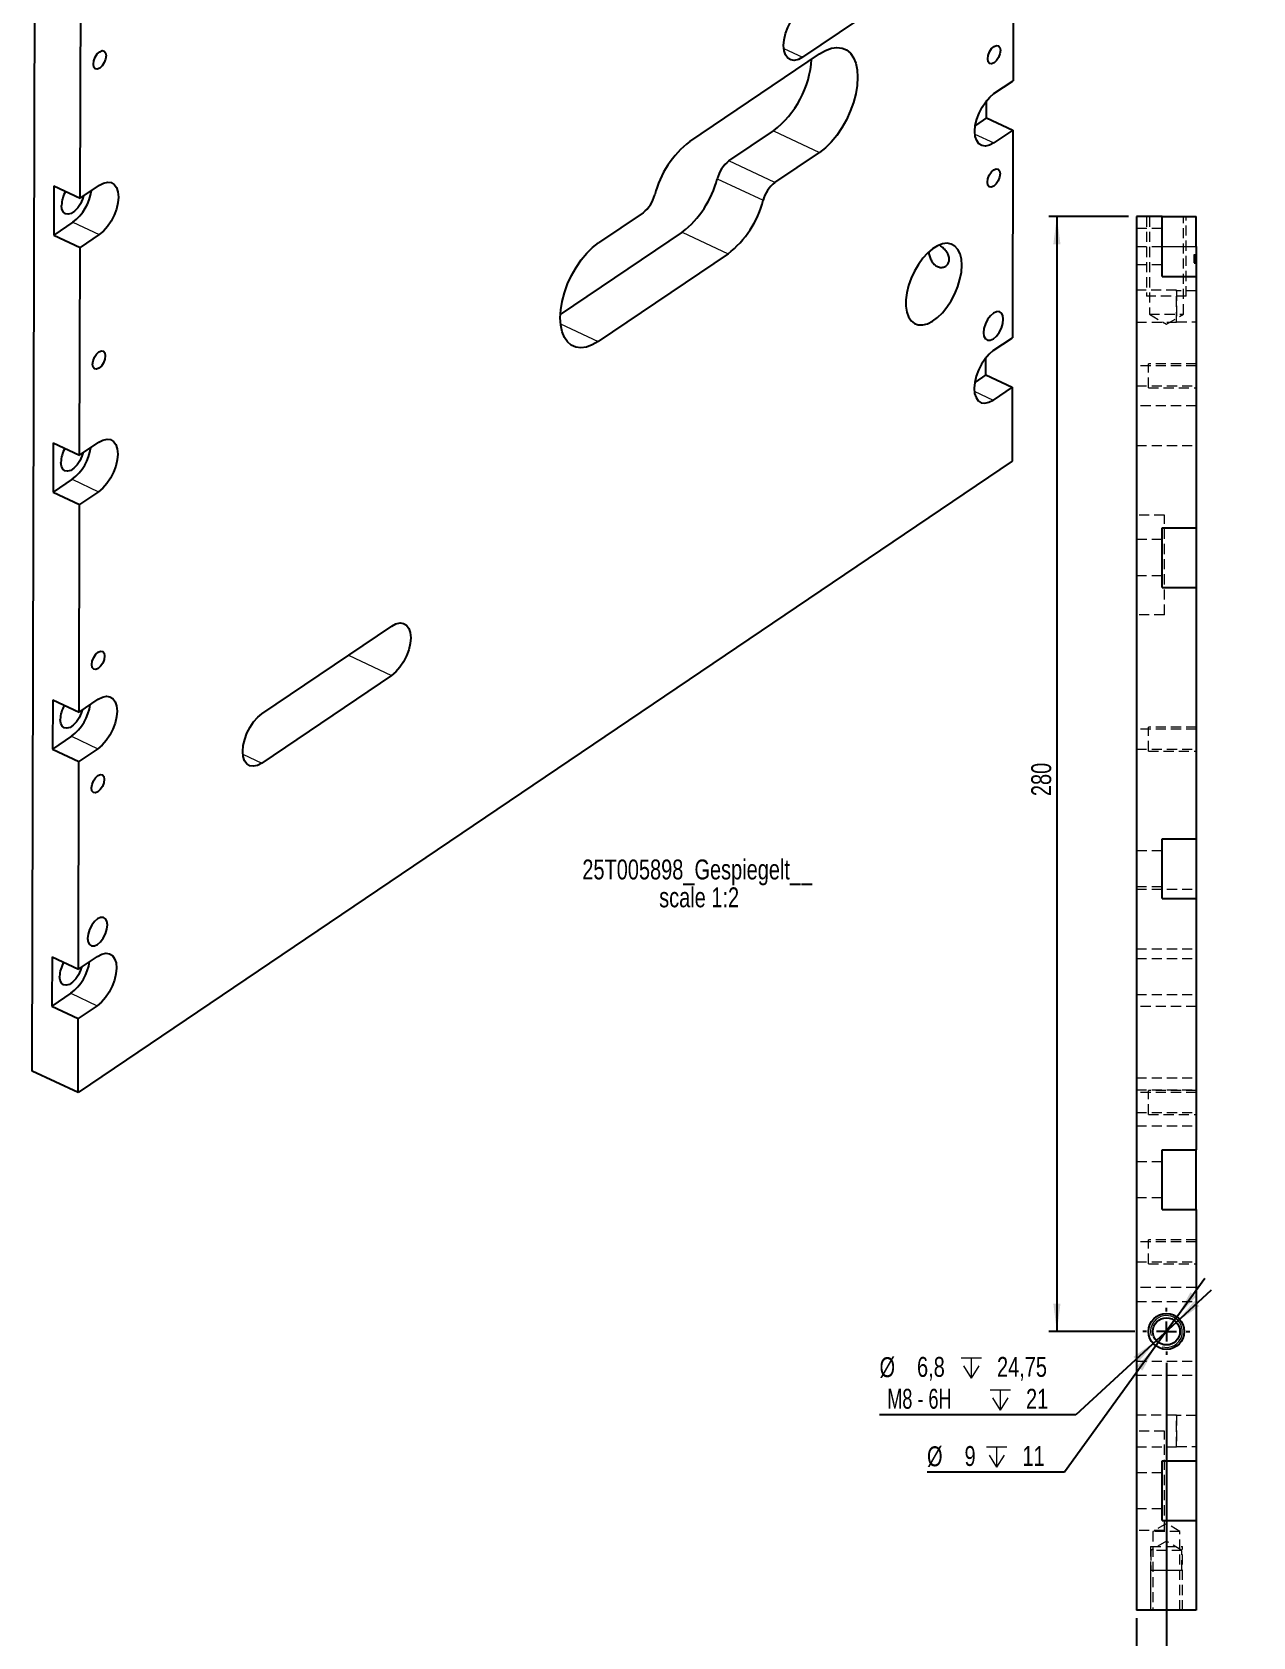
# Model space of a CAD drawing. Header units: millimetres. Extents: x -5 to 1672, y 0 to 1180.
# Drawn here: x 334.3 to 640.8, y 551.6 to 954.7 of the extents above; entities that cross this region are included whole.
import ezdxf

# ---------------------------------------------------------------- set-up
doc = ezdxf.new("R2010")
doc.units = ezdxf.units.MM
doc.header["$LTSCALE"] = 2
doc.linetypes.add('HIDDEN', pattern=[1.905, 1.27, -0.635])
doc.layers.add('SLD-0', color=7, linetype='Continuous')
doc.styles.add('SLDTEXTSTYLE0', font='TXT', dxfattribs={"width": 0.75})
doc.styles.add('SLDTEXTSTYLE3', font='TXT', dxfattribs={"width": 0.678571})
doc.dimstyles.new('SLDDIMSTYLE1', dxfattribs={"dimtxt": 5, "dimasz": 7, "dimexe": 0, "dimexo": 0.0625, "dimgap": 1.25, "dimtad": 1, "dimdec": 3, "dimrnd": 1e-09, "dimzin": 12, "dimdsep": 46, "dimtxsty": 'SLDTEXTSTYLE0', "dimsah": 1, "dimcen": 0.09, "dimadec": 0, "dimazin": 3, "dimtfac": 1, "dimtdec": 3, "dimtmove": 0, "dimatfit": 0, "dimfxl": 1, "dimfrac": 2, "dimtolj": 1, "dimtzin": 12, "dimarcsym": 0})
doc.dimstyles.new('SLDDIMSTYLE13', dxfattribs={"dimtxt": 5, "dimasz": 7, "dimexe": 0, "dimexo": 0.0625, "dimgap": 1.25, "dimtad": 0, "dimtih": 1, "dimtoh": 1, "dimdec": 1, "dimrnd": 1e-09, "dimzin": 12, "dimdsep": 46, "dimtxsty": 'SLDTEXTSTYLE0', "dimsah": 1, "dimcen": 0, "dimadec": 0, "dimazin": 3, "dimtfac": 1, "dimtdec": 3, "dimtmove": 0, "dimatfit": 3, "dimfxl": 1, "dimfrac": 2, "dimtolj": 1, "dimtzin": 12, "dimarcsym": 0})
doc.dimstyles.new('SLDDIMSTYLE15', dxfattribs={"dimtxt": 5, "dimasz": 7, "dimexe": 0, "dimexo": 0.0625, "dimgap": 1.25, "dimtad": 0, "dimtih": 1, "dimtoh": 1, "dimdec": 6, "dimrnd": 1e-09, "dimzin": 12, "dimdsep": 46, "dimtxsty": 'SLDTEXTSTYLE0', "dimsah": 1, "dimcen": 0, "dimadec": 0, "dimazin": 3, "dimtfac": 1, "dimtdec": 3, "dimtmove": 0, "dimatfit": 3, "dimfxl": 1, "dimfrac": 2, "dimtolj": 1, "dimtzin": 12, "dimarcsym": 0})
doc.dimstyles.new('SLDDIMSTYLE8', dxfattribs={"dimtxt": 5, "dimasz": 7, "dimexe": 0, "dimexo": 0.0625, "dimgap": 1.25, "dimtad": 1, "dimdec": 3, "dimrnd": 1e-09, "dimzin": 12, "dimdsep": 46, "dimtxsty": 'SLDTEXTSTYLE0', "dimsah": 1, "dimcen": 0.09, "dimadec": 0, "dimazin": 3, "dimtfac": 1, "dimtdec": 3, "dimtofl": 0, "dimtmove": 0, "dimatfit": 3, "dimfxl": 1, "dimfrac": 2, "dimtolj": 1, "dimtzin": 12, "dimarcsym": 0})

# ---------------------------------------------------------------- blocks, each defined once
blk = doc.blocks.new('SW_NOTE_0_14')
at = {"color": 0, "linetype": 'Continuous', "lineweight": 0, "char_height": 5, "attachment_point": 2, "style": 'SLDTEXTSTYLE0'}
for s, insert in [('25T005898_Gespiegelt__', (38.12, 6.45)), ('scale 1:2', (38.6, -0.55))]:
    blk.add_mtext(s, dxfattribs=dict(at, insert=insert))
blk = doc.blocks.new('_D_51')
at = {"layer": 'SLD-0'}
for p, q in [((609.6, 908.31), (589.6, 908.31)), ((591.6, 908.31), (591.6, 628.31)), ((611.2, 628.31), (589.6, 628.31))]:
    blk.add_line(p, q, dxfattribs=at)
for points in [[(591.6, 908.31), (590.7, 901.31), (592.5, 901.31)], [(591.6, 628.31), (592.5, 635.31), (590.7, 635.31)]]:
    blk.add_solid(points, dxfattribs=at)
at = {"layer": 'SLD-0', "insert": (585.16, 762.77), "char_height": 5, "attachment_point": 1, "rotation": 90, "style": 'SLDTEXTSTYLE0'}
blk.add_mtext('280', dxfattribs=at)
blk = doc.blocks.new('_D_52')
at = {"layer": 'SLD-0'}
for p, q in [((619.1, 620.41), (619.1, 536.31)), ((611.6, 556.31), (611.6, 536.31)), ((611.6, 538.31), (599.6, 538.31)), ((611.6, 538.31), (619.1, 538.31)), ((619.1, 538.31), (640.59, 538.31))]:
    blk.add_line(p, q, dxfattribs=at)
for points in [[(611.6, 538.31), (604.6, 539.21), (604.6, 537.41)], [(619.1, 538.31), (626.1, 537.41), (626.1, 539.21)]]:
    blk.add_solid(points, dxfattribs=at)
at = {"layer": 'SLD-0', "insert": (631.35, 544.76), "char_height": 5, "attachment_point": 1, "style": 'SLDTEXTSTYLE0'}
blk.add_mtext('7,5', dxfattribs=at)
blk = doc.blocks.new('SW_SYMBOL_HOLE_DEPTH')
at = {"color": 0, "linetype": 'Continuous', "lineweight": 18}
for p, q in [((0, 1750), (1600, 1750)), ((800, 1750), (800, 150)), ((200, 1110), (800, 150)), ((1400, 1110), (800, 150))]:
    blk.add_line(p, q, dxfattribs=at)
blk = doc.blocks.new('_D_53')
at = {"layer": 'SLD-0'}
for p, q in [((621.75, 631.95), (628.79, 641.67)), ((621.75, 631.95), (616.46, 624.67)), ((616.46, 624.67), (593.48, 593.01)), ((593.48, 593.01), (558.99, 593.01))]:
    blk.add_line(p, q, dxfattribs=at)
for points in [[(621.75, 631.95), (626.59, 637.09), (625.13, 638.15)], [(616.46, 624.67), (611.62, 619.54), (613.07, 618.48)]]:
    blk.add_solid(points, dxfattribs=at)
at = {"layer": 'SLD-0', "xscale": 0.0031933594, "yscale": 0.0031933594, "zscale": 0.0031933594}
blk.add_blockref('SW_SYMBOL_HOLE_DEPTH', (573.92, 593.71), dxfattribs=at)
at = {"layer": 'SLD-0', "char_height": 5, "attachment_point": 1, "style": 'SLDTEXTSTYLE0'}
for s, insert in [('%%c', (558.99, 599.46)), ('9', (568.41, 599.53)), ('11', (582.94, 599.53))]:
    blk.add_mtext(s, dxfattribs=dict(at, insert=insert))
blk = doc.blocks.new('_D_54')
at = {"layer": 'SLD-0'}
for p, q in [((621.61, 630.61), (630.44, 638.73)), ((621.61, 630.61), (616.6, 626.01)), ((616.6, 626.01), (596.33, 607.39)), ((596.33, 607.39), (547.07, 607.39))]:
    blk.add_line(p, q, dxfattribs=at)
for points in [[(621.61, 630.61), (627.37, 634.69), (626.15, 636.01)], [(616.6, 626.01), (610.83, 621.94), (612.05, 620.61)]]:
    blk.add_solid(points, dxfattribs=at)
at = {"layer": 'SLD-0', "xscale": 0.0031933594, "yscale": 0.0031933594, "zscale": 0.0031933594}
for p in [(567.54, 616.1), (574.83, 608.08)]:
    blk.add_blockref('SW_SYMBOL_HOLE_DEPTH', p, dxfattribs=at)
at = {"layer": 'SLD-0', "char_height": 5, "attachment_point": 1}
for s, insert, style in [('%%c', (547.07, 621.85), 'SLDTEXTSTYLE0'), ('6,8', (556.48, 621.92), 'SLDTEXTSTYLE0'), ('24,75', (576.56, 621.92), 'SLDTEXTSTYLE0'), ('M8 - 6H', (549.01, 613.91), 'SLDTEXTSTYLE3'), ('21', (583.85, 613.91), 'SLDTEXTSTYLE0')]:
    blk.add_mtext(s, dxfattribs=dict(at, insert=insert, style=style))
blk = doc.blocks.new('SW_CENTERMARKSYMBOL_75')
at = {"layer": 'SLD-0', "color": 0}
for p, q in [((0, 5), (0, 5.9)), ((-5, 0), (-5.9, 0)), ((0, 0), (-2.5, 0)), ((0, 0), (0, 2.5)), ((0, 0), (0, -2.5)), ((0, 0), (2.5, 0)), ((5, 0), (5.9, 0)), ((0, -5), (0, -5.9))]:
    blk.add_line(p, q, dxfattribs=at)

msp = doc.modelspace()

# ---------------------------------------------------------------- linework, layer by layer
at = {"color": 7, "linetype": 'Continuous', "lineweight": 25}
for p, q in [((580.7286381, 994.5933371), (580.59643, 942.4374642)), ((334.2680352, 693.7214161), (335.0010716, 982.9029517)), ((560.3393318, 970.3590012), (527.7452722, 948.3187865)), ((346.3742694, 912.9332499), (346.5064775, 965.0891228)), ((499.4246055, 927.1730552), (532.0186651, 949.21327)), ((575.8031859, 939.1962562), (580.59643, 942.4374642)), ((573.9505694, 933.151522), (573.9615333, 937.4767409)), ((573.9505694, 933.151522), (571.1210578, 931.2381965)), ((573.9505694, 933.151522), (580.5650139, 930.0438872)), ((509.2472065, 922.2921616), (520.4190115, 929.8465744)), ((580.5650139, 930.0438872), (575.7717699, 926.8026792)), ((580.5650139, 930.0438872), (580.4328058, 877.8880143)), ((520.7840283, 916.8718684), (531.9558334, 924.4262813)), ((339.7598248, 916.0408847), (339.7284088, 903.6473077)), ((339.7598248, 916.0408847), (346.3742694, 912.9332499)), ((346.3742694, 912.9332499), (351.1675134, 916.174458)), ((344.5216528, 906.8885157), (339.7284088, 903.6473077)), ((487.6752786, 909.3029201), (476.5034736, 901.7485072)), ((611.6016451, 908.3130997), (611.6016451, 558.3130997)), ((618.0016451, 908.3130997), (611.6016451, 908.3130997)), ((618.0016451, 893.3130497), (618.0016451, 908.3130997)), ((618.0016451, 908.3130997), (626.6016451, 908.3130997)), ((626.6016451, 900.8130997), (626.6016451, 908.3130997)), ((339.7284088, 903.6473077), (346.3428533, 900.5396729)), ((351.1360974, 903.780881), (346.3428533, 900.5396729)), ((497.4978796, 904.4220264), (466.9103386, 883.7386263)), ((346.2106452, 848.3838), (346.3428533, 900.5396729)), ((509.0347014, 899.0017332), (476.4406419, 876.9615184)), ((626.6016451, 900.8130997), (626.6016451, 893.3130497)), ((618.0016451, 893.3130497), (626.6016451, 893.3130497)), ((626.6016451, 893.3130497), (626.6016451, 830.1881497)), ((575.6395618, 874.6468063), (580.4328058, 877.8880143)), ((573.7869452, 868.6020721), (573.7979091, 872.927291)), ((573.7869452, 868.6020721), (570.9574336, 866.6887466)), ((573.7869452, 868.6020721), (580.4013898, 865.4944373)), ((580.4013898, 865.4944373), (575.6081457, 862.2532292)), ((580.4013898, 865.4944373), (580.3542661, 846.904237)), ((339.5962006, 851.4914348), (339.5647846, 839.0978578)), ((339.5962006, 851.4914348), (346.2106452, 848.3838)), ((346.2106452, 848.3838), (351.0038892, 851.6250081)), ((580.3542661, 846.904237), (345.8048571, 688.3011229)), ((344.3580286, 842.3390658), (339.5647846, 839.0978578)), ((339.5647846, 839.0978578), (346.1792291, 835.990223)), ((350.9724732, 839.2314311), (346.1792291, 835.990223)), ((346.047021, 783.8343501), (346.1792291, 835.990223)), ((618.0016451, 830.1881497), (626.6016451, 830.1881497)), ((618.0016451, 815.1880497), (618.0016451, 830.1881497)), ((626.6016451, 830.1881497), (626.6016451, 815.1880497)), ((618.0016451, 815.1880497), (626.6016451, 815.1880497)), ((626.6016451, 815.1880497), (626.6016451, 752.0631497)), ((391.9823152, 783.4497745), (424.5763747, 805.4899893)), ((424.5449589, 793.0964949), (391.9508993, 771.0562801)), ((339.4325764, 786.9419848), (339.4011604, 774.5484078)), ((339.4325764, 786.9419848), (346.047021, 783.8343501)), ((346.047021, 783.8343501), (350.840265, 787.0755581)), ((344.1944044, 777.7896159), (339.4011604, 774.5484078)), ((339.4011604, 774.5484078), (346.0156049, 771.4407731)), ((350.808849, 774.6819811), (346.0156049, 771.4407731)), ((345.8833968, 719.2849002), (346.0156049, 771.4407731)), ((618.0016451, 752.0631497), (626.6016451, 752.0631497)), ((618.0016451, 737.0630497), (618.0016451, 752.0631497)), ((626.6016451, 752.0631497), (626.6016451, 737.0630497)), ((618.0016451, 737.0630497), (626.6016451, 737.0630497)), ((626.6016451, 737.0630497), (626.6016451, 673.9381497)), ((339.2689522, 722.3925349), (339.2375362, 709.9989579)), ((339.2689522, 722.3925349), (345.8833968, 719.2849002)), ((345.8833968, 719.2849002), (350.6766408, 722.5261082)), ((344.0307802, 713.240166), (339.2375362, 709.9989579)), ((339.2375362, 709.9989579), (345.8519807, 706.8913232)), ((350.6452248, 710.1325312), (345.8519807, 706.8913232)), ((345.8048571, 688.3011229), (345.8519807, 706.8913232)), ((345.8048571, 688.3011229), (334.2680352, 693.7214161)), ((618.0016451, 658.9380497), (618.0016451, 673.9381497)), ((618.0016451, 673.9381497), (626.6016451, 673.9381497)), ((626.6016451, 658.9380497), (626.6016451, 673.9381497)), ((618.0016451, 658.9380497), (626.6016451, 658.9380497)), ((626.6016451, 658.9380497), (626.6016451, 595.8131497)), ((618.0016451, 595.8131497), (626.6016451, 595.8131497)), ((618.0016451, 580.8130497), (618.0016451, 595.8131497)), ((626.6016451, 595.8131497), (626.6016451, 580.8130497)), ((618.0016451, 580.8130497), (626.6016451, 580.8130497)), ((626.6016451, 580.8130497), (626.6016451, 558.3130997)), ((626.6016451, 558.3130997), (611.6016451, 558.3130997))]:
    msp.add_line(p, q, dxfattribs=at)
at = {"color": 8, "linetype": 'Continuous', "lineweight": 18}
for p, q in [((523.0011147, 950.5477127), (527.7452722, 948.3187865)), ((520.4190115, 929.8465744), (531.9558334, 924.4262813)), ((571.0275807, 929.0316203), (575.7717699, 926.8026792)), ((520.7840283, 916.8718684), (509.2472065, 922.2921616)), ((506.3098748, 917.8246278), (517.8466966, 912.4043346)), ((344.5216528, 906.8885157), (351.1360974, 903.780881)), ((497.4978796, 904.4220264), (509.0347014, 899.0017332)), ((618.0016451, 900.8130997), (626.6016451, 900.8130997)), ((466.9523268, 881.4193709), (476.4406419, 876.9615184)), ((570.8639565, 864.4821703), (575.6081457, 862.2532292)), ((344.3580286, 842.3390658), (350.9724732, 839.2314311)), ((413.749201, 798.1686173), (424.5449589, 793.0964949)), ((344.1944044, 777.7896159), (350.808849, 774.6819811)), ((387.2067418, 773.2852064), (391.9508993, 771.0562801)), ((344.0307802, 713.240166), (350.6452248, 710.1325312))]:
    msp.add_line(p, q, dxfattribs=at)
at = {"color": 7, "linetype": 'HIDDEN', "lineweight": 18}
for p, q in [((614.1016451, 908.3130997), (614.1016451, 888.3130997)), ((624.1016451, 888.3130997), (624.1016451, 908.3130997)), ((624.1016451, 888.3130997), (624.089989, 888.3130997)), ((626.6016451, 871.3130997), (614.6016451, 871.3130997)), ((614.6016451, 865.3130997), (614.6016451, 865.3586764)), ((614.6016451, 865.3130997), (626.6016451, 865.3130997)), ((626.6016451, 780.0630997), (614.6016451, 780.0630997)), ((614.6016451, 774.0630997), (614.6016451, 774.1086764)), ((614.6016451, 774.0630997), (626.6016451, 774.0630997)), ((626.6016451, 688.8130997), (614.6016451, 688.8130997)), ((614.6016451, 682.8130997), (614.6016451, 682.8586764)), ((614.6016451, 682.8130997), (626.6016451, 682.8130997)), ((626.6016451, 651.3130997), (614.6016451, 651.3130997)), ((614.6016451, 645.3130997), (614.6016451, 645.3586764)), ((614.6016451, 645.3130997), (626.6016451, 645.3130997)), ((615.1016451, 574.3130997), (615.1016451, 558.3130997)), ((615.1016451, 574.3130997), (615.2019335, 574.3130997)), ((623.1016451, 558.3130997), (623.1016451, 574.3130997))]:
    msp.add_line(p, q, dxfattribs=at)
at = {"color": 190, "linetype": 'HIDDEN', "lineweight": 18}
for p, q in [((614.8516451, 908.3130997), (614.8516451, 883.8130997)), ((623.3516451, 883.8130997), (623.3516451, 908.3130997)), ((618.0016451, 905.3130997), (611.6016451, 905.3130997)), ((611.6016451, 900.8130997), (626.6016451, 900.8130997)), ((618.0016451, 900.8130997), (626.6016451, 900.8130997)), ((611.6016451, 896.3130997), (618.0016451, 896.3130997)), ((626.1016451, 898.7643822), (626.6016451, 898.7643822)), ((626.1016451, 898.7131002), (626.6016451, 898.7131002)), ((626.1016451, 898.559254), (626.6016451, 898.559254)), ((626.1016451, 898.507972), (626.6016451, 898.507972)), ((626.1016451, 898.2511611), (626.6016451, 898.252363)), ((626.1016451, 898.2511611), (626.6016451, 898.2511611)), ((626.1016451, 898.2483566), (626.6016451, 898.2483566)), ((626.1016451, 898.2483566), (626.6016451, 898.2455521)), ((626.1016451, 898.1538053), (626.6016451, 898.169831)), ((626.1016451, 898.1538053), (626.6016451, 898.1618181)), ((626.1016451, 898.1538053), (626.6016451, 898.1518021)), ((626.1016451, 898.1518021), (626.6016451, 898.1518021)), ((626.1016451, 898.1518021), (626.6016451, 898.1497989)), ((626.1016451, 898.0977156), (626.6016451, 898.0977156)), ((626.1016451, 898.0207925), (626.6016451, 898.0207925)), ((626.1016451, 897.9819303), (626.6016451, 897.9819303)), ((626.1016451, 897.9182284), (626.6016451, 897.9182284)), ((626.1016451, 897.8156643), (626.6016451, 897.8272829)), ((626.1016451, 897.8156643), (626.6016451, 897.8156643)), ((626.1016451, 897.7643822), (626.6016451, 897.7643822)), ((626.1016451, 897.7122989), (626.6016451, 897.7131002)), ((626.1016451, 897.7122989), (626.6016451, 897.7122989)), ((626.1016451, 897.7122989), (626.6016451, 897.7122989)), ((626.1016451, 897.559254), (626.6016451, 897.5744784)), ((626.1016451, 897.559254), (626.6016451, 897.5624592)), ((626.1016451, 897.559254), (626.6016451, 897.559254)), ((626.1016451, 897.5408246), (626.6016451, 897.559254)), ((626.1016451, 896.7131002), (626.1016451, 897.5408246)), ((626.1016451, 897.4522829), (626.6016451, 897.4522829)), ((626.1016451, 897.3665457), (626.6016451, 897.3741579)), ((626.1016451, 897.3665457), (626.6016451, 897.3665457)), ((626.1016451, 897.2920265), (626.6016451, 897.2956322)), ((626.1016451, 897.2920265), (626.6016451, 897.2920265)), ((626.1016451, 897.279206), (626.6016451, 897.279206)), ((626.1016451, 897.279206), (626.6016451, 897.2731963)), ((626.1016451, 897.2259207), (626.6016451, 897.2259207)), ((626.1016451, 897.2259207), (626.6016451, 897.2102957)), ((626.1016451, 896.9182284), (626.6016451, 896.9182284)), ((626.1016451, 896.8669463), (626.6016451, 896.8813694)), ((626.1016451, 896.8669463), (626.6016451, 896.8669463)), ((626.1016451, 896.7615778), (626.6016451, 896.7615778)), ((626.1016451, 896.7131002), (626.6016451, 896.7131002)), ((626.1016451, 896.6618181), (626.6016451, 896.6618181)), ((621.6016451, 889.8130997), (611.6016451, 889.8130997)), ((621.6016451, 885.8130997), (621.6016451, 889.8130997)), ((621.6617312, 889.7130997), (621.6016451, 889.8130997)), ((621.6617312, 889.7130997), (621.6617312, 885.8130997)), ((626.6016451, 889.7130997), (621.6617312, 889.7130997)), ((614.8516451, 883.8130997), (623.3516451, 883.8130997)), ((614.8516451, 883.8130997), (619.1016451, 881.259442)), ((619.1016451, 881.259442), (623.3516451, 883.8130997)), ((621.6016451, 881.8130997), (621.6016451, 885.8130997)), ((621.6617312, 885.8130997), (621.6617312, 881.9130997)), ((611.6016451, 881.8130997), (621.6016451, 881.8130997)), ((621.6016451, 881.8130997), (621.6617312, 881.9130997)), ((621.6617312, 881.9130997), (626.6016451, 881.9130997)), ((626.6016451, 870.8130997), (611.6016451, 870.8130997)), ((611.6016451, 865.8130997), (626.6016451, 865.8130997)), ((626.6016451, 860.8130997), (611.6016451, 860.8130997)), ((611.6016451, 850.8130997), (626.6016451, 850.8130997)), ((618.6016451, 833.3130997), (611.6016451, 833.3130997)), ((618.6016451, 808.3130997), (618.6016451, 833.3130997)), ((618.0016451, 827.1880997), (611.6016451, 827.1880997)), ((611.6016451, 818.1880997), (618.0016451, 818.1880997)), ((618.6016451, 808.3130997), (611.6016451, 808.3130997)), ((626.6016451, 779.5630997), (611.6016451, 779.5630997)), ((611.6016451, 774.5630997), (626.6016451, 774.5630997)), ((618.0016451, 749.0630997), (611.6016451, 749.0630997)), ((611.6016451, 740.0630997), (618.0016451, 740.0630997)), ((611.6016451, 739.3971849), (626.6016451, 739.3971849)), ((611.6016451, 724.3971849), (626.6016451, 724.3971849)), ((611.6016451, 721.9782241), (626.6016451, 721.9782241)), ((611.6016451, 712.95331), (626.6016451, 712.95331)), ((626.6016451, 709.9450054), (611.6016451, 709.9450054)), ((611.6016451, 691.9782241), (626.6016451, 691.9782241)), ((611.6016451, 688.9699194), (626.6016451, 688.9699194)), ((626.6016451, 688.3130997), (611.6016451, 688.3130997)), ((611.6016451, 683.3130997), (626.6016451, 683.3130997)), ((611.6016451, 679.9450054), (626.6016451, 679.9450054)), ((618.0016451, 670.9380997), (611.6016451, 670.9380997)), ((611.6016451, 661.9380997), (618.0016451, 661.9380997)), ((626.6016451, 650.8130997), (611.6016451, 650.8130997)), ((611.6016451, 645.8130997), (626.6016451, 645.8130997)), ((626.6016451, 639.3230997), (611.6016451, 639.3230997)), ((611.6016451, 635.8130997), (626.6016451, 635.8130997)), ((611.6016451, 620.8130997), (626.6016451, 620.8130997)), ((611.6016451, 617.3030997), (626.6016451, 617.3030997)), ((621.6016451, 607.3130997), (611.6016451, 607.3130997)), ((621.6016451, 603.3130997), (621.6016451, 607.3130997)), ((621.6617312, 607.2130997), (621.6016451, 607.3130997)), ((621.6617312, 607.2130997), (621.6617312, 603.3130997)), ((626.6016451, 607.2130997), (621.6617312, 607.2130997)), ((618.6016451, 603.3130997), (611.6016451, 603.3130997)), ((618.6016451, 578.3130997), (618.6016451, 603.3130997)), ((621.6016451, 599.3130997), (621.6016451, 603.3130997)), ((621.6617312, 603.3130997), (621.6617312, 599.4130997)), ((611.6016451, 599.3130997), (621.6016451, 599.3130997)), ((621.6016451, 599.3130997), (621.6617312, 599.4130997)), ((621.6617312, 599.4130997), (626.6016451, 599.4130997)), ((618.0016451, 592.8130997), (611.6016451, 592.8130997)), ((611.6016451, 583.8130997), (618.0016451, 583.8130997)), ((618.6016451, 578.3130997), (611.6016451, 578.3130997)), ((619.1016451, 580.1060258), (615.7016451, 578.0630997)), ((622.5016451, 578.0630997), (615.7016451, 578.0630997)), ((615.7016451, 578.0630997), (615.7016451, 558.3130997)), ((622.5016451, 578.0630997), (619.1016451, 580.1060258)), ((622.5016451, 558.3130997), (622.5016451, 578.0630997)), ((619.1016451, 575.6564561), (615.2016451, 573.3130997)), ((623.0016451, 573.3130997), (615.2016451, 573.3130997)), ((615.2016451, 573.3130997), (615.2016451, 568.3731857)), ((623.0016451, 573.3130997), (619.1016451, 575.6564561)), ((623.0016451, 568.3731857), (623.0016451, 573.3130997)), ((615.2016451, 568.3731857), (615.1016451, 568.3130997)), ((623.1016451, 568.3130997), (615.1016451, 568.3130997)), ((615.1016451, 568.3130997), (615.1016451, 558.3130997)), ((615.2016451, 568.3731857), (623.0016451, 568.3731857)), ((623.1016451, 568.3130997), (623.0016451, 568.3731857)), ((623.1016451, 558.3130997), (623.1016451, 568.3130997))]:
    msp.add_line(p, q, dxfattribs=at)
at = {"color": 7, "linetype": 'Continuous', "lineweight": 25, "flags": 128}
for points in [[(527.7452722, 948.3187865), (526.6790689, 947.7529152), (525.6671171, 947.5261499), (524.7601604, 947.6498614), (524.0036773, 948.1178465), (523.4356011, 948.9066383), (523.0844174, 949.9766835), (522.9677361, 951.2743256), (523.0914081, 952.7344954), (523.4492319, 954.283974), (524.0232648, 955.8450638), (524.7847223, 957.3394855), (525.6954218, 958.6923025), (526.7096971, 959.8356788), (527.7766881, 960.7122809)], [(574.2303087, 947.9273286), (574.3539338, 948.8000335), (574.7019807, 949.7043585), (575.2214624, 950.5026283), (575.8332927, 951.0733137), (576.4443258, 951.3295328), (576.9615376, 951.2322786), (577.3061871, 950.7963573), (577.4258047, 950.0881339), (577.3021797, 949.215429), (576.9541328, 948.311104), (576.434651, 947.5128342), (575.8228207, 946.9421489), (575.2117876, 946.6859297), (574.6945759, 946.7831839), (574.3499263, 947.2191052), (574.2303087, 947.9273286)], [(349.6496139, 946.5941455), (349.7732389, 947.4668505), (350.1212858, 948.3711755), (350.6407676, 949.1694453), (351.2525979, 949.7401306), (351.863631, 949.9963497), (352.3808428, 949.8990956), (352.7254923, 949.4631743), (352.8451099, 948.7549509), (352.7214849, 947.882246), (352.373438, 946.977921), (351.8539562, 946.1796511), (351.2421259, 945.6089658), (350.6310928, 945.3527467), (350.1138811, 945.4500008), (349.7692315, 945.8859221), (349.6496139, 946.5941455)], [(532.0186651, 949.21327), (533.5179355, 950.0747588), (534.9795152, 950.609866), (536.3674155, 950.8054153), (537.6474615, 950.6565918), (538.7881344, 950.1670599), (539.7613468, 949.3488737), (540.5431352, 948.2221794), (541.1142493, 946.8147201), (541.4606263, 945.1611521), (541.5737374, 943.3021917), (541.4507973, 941.2836128), (541.0948332, 939.1551193), (540.5146102, 936.969122), (539.7244153, 934.7794472), (538.7437056, 932.6400121), (537.5966296, 930.6034966), (536.3114321, 928.7200466), (534.9197587, 927.0360388), (533.4558773, 925.592939), (531.9558334, 924.4262813)], [(575.7717699, 926.8026792), (574.7055595, 926.2368041), (573.693601, 926.0100373), (572.7866382, 926.1337497), (572.03015, 926.6017378), (571.46207, 927.3905349), (571.110884, 928.4605872), (570.9942019, 929.758238), (571.1178747, 931.2184176), (571.4757009, 932.7679064), (572.0497376, 934.3290067), (572.8112002, 935.8234384), (573.7219058, 937.1762644), (574.7361879, 938.3196483), (575.8031859, 939.1962562)], [(574.1517691, 916.9435926), (574.2753941, 917.8162975), (574.623441, 918.7206225), (575.1429228, 919.5188924), (575.7547531, 920.0895777), (576.3657862, 920.3457968), (576.882998, 920.2485427), (577.2276475, 919.8126214), (577.3472651, 919.104398), (577.2236401, 918.2316931), (576.8755932, 917.327368), (576.3561114, 916.5290982), (575.7442811, 915.9584129), (575.133248, 915.7021938), (574.6160363, 915.7994479), (574.2713867, 916.2353692), (574.1517691, 916.9435926)], [(351.1675134, 916.174458), (352.2337238, 916.740333), (353.2456823, 916.9670998), (354.1526451, 916.8433875), (354.9091333, 916.3753993), (355.4772133, 915.5866023), (355.8283993, 914.5165499), (355.9450814, 913.2188991), (355.8214086, 911.7587196), (355.4635824, 910.2092307), (354.8895457, 908.6481304), (354.1280831, 907.1536988), (353.2173775, 905.8008728), (352.2030954, 904.6574889), (351.1360974, 903.780881)], [(347.1991728, 913.4910525), (346.9516655, 912.7111822), (346.4135825, 911.5489147), (345.7234991, 910.5111164), (344.9373219, 909.6818635), (344.1187422, 909.1283371), (343.3340765, 908.8953806), (342.6468937, 909.0018669), (342.1128653, 909.4391689), (341.7752552, 910.1718592), (341.6614144, 911.1405794)], [(476.4406419, 876.9615184), (474.9413715, 876.1000296), (473.4797917, 875.5649225), (472.0918915, 875.3693731), (470.8118454, 875.5181967), (469.6711726, 876.0077285), (468.6979602, 876.8259148), (467.9161718, 877.9526091), (467.3450577, 879.3600684), (466.9986807, 881.0136364), (466.8855696, 882.8725967), (467.0085097, 884.8911757), (467.3644738, 887.0196691), (467.9446968, 889.2056665), (468.7348917, 891.3953413), (469.7156013, 893.5347764), (470.8626773, 895.5712918), (472.1478749, 897.4547419), (473.5395482, 899.1387497), (475.0034297, 900.5818494), (476.5034736, 901.7485072)], [(567.7252802, 896.1016443), (567.6163184, 897.6494806), (567.2847004, 898.9946391), (566.7410847, 900.0938853), (566.0029435, 900.9118886), (565.0940013, 901.4223577), (564.0434722, 901.6088856), (562.8851212, 901.4654772), (561.6561785, 900.9967417), (560.3961434, 900.2177448), (559.1455144, 899.153524), (557.9444879, 897.8382842), (556.8316657, 896.3142983), (555.842815, 894.6305485), (555.0097181, 892.8411519), (554.3591515, 891.0036212), (553.912025, 889.1770161), (553.6827095, 887.4200452), (553.6785755, 885.789179), (553.8997558, 884.3368349), (554.3391415, 883.1096924), (554.9826103, 882.1471929), (555.8094808, 881.4802719), (556.7931765, 881.1303648), (557.9020807, 881.1087179), (559.1005523, 881.416027), (560.3500714, 882.0424148), (561.6104774, 882.9677488), (562.8412599, 884.162288), (564.0028605, 885.5876389), (565.0579445, 887.1979895), (565.9726004, 888.9415819), (566.7174306, 890.7623755), (567.2684956, 892.6018486), (567.6080837, 894.400879), (567.7252802, 896.1016443)], [(578.1477565, 882.5289403), (578.0282896, 883.4421977), (577.6765349, 884.1010776), (577.1269248, 884.4410843), (576.4332587, 884.4289356), (575.6634377, 884.0658207), (574.8928171, 883.3872837), (574.1968307, 882.4597447), (573.6436064, 881.3739975), (573.2872977, 880.2363228), (573.1627827, 879.1580839), (573.2822496, 878.2448266), (573.6340042, 877.5859466), (574.1836144, 877.2459399), (574.8772804, 877.2580886), (575.6471015, 877.6212036), (576.417722, 878.2997406), (577.1137085, 879.2272796), (577.6669327, 880.3130267), (578.0232414, 881.4507015), (578.1477565, 882.5289403)], [(575.6395618, 874.6468063), (574.5725637, 873.7701984), (573.5582817, 872.6268144), (572.647576, 871.2739885), (571.8861134, 869.7795568), (571.3120767, 868.2184565), (570.9542505, 866.6689676), (570.8305777, 865.2087881), (570.9472598, 863.9111373), (571.2984458, 862.841085), (571.8665258, 862.0522879), (572.623014, 861.5842998), (573.5299768, 861.4605874), (574.5419353, 861.6873542), (575.6081457, 862.2532292)], [(349.4585008, 871.200388), (349.5821259, 872.073093), (349.9301728, 872.977418), (350.4496546, 873.7756878), (351.0614848, 874.3463731), (351.672518, 874.6025922), (352.1897297, 874.5053381), (352.5343793, 874.0694168), (352.6539969, 873.3611934), (352.5303718, 872.4884885), (352.1823249, 871.5841635), (351.6628431, 870.7858936), (351.0510129, 870.2152083), (350.4399797, 869.9589892), (349.922768, 870.0562433), (349.5781184, 870.4921646), (349.4585008, 871.200388)], [(351.0038892, 851.6250081), (352.0700996, 852.1908831), (353.0820581, 852.4176499), (353.9890209, 852.2939375), (354.7455091, 851.8259494), (355.3135891, 851.0371523), (355.6647751, 849.9671), (355.7814572, 848.6694492), (355.6577844, 847.2092697), (355.2999582, 845.6597808), (354.7259215, 844.0986805), (353.9644589, 842.6042489), (353.0537533, 841.2514229), (352.0394712, 840.1080389), (350.9724732, 839.2314311)], [(347.0355486, 848.9416026), (346.7880413, 848.1617323), (346.2499583, 846.9994648), (345.5598749, 845.9616665), (344.7736977, 845.1324136), (343.955118, 844.5788872), (343.1704523, 844.3459307), (342.4832695, 844.452417), (341.9492411, 844.889719), (341.611631, 845.6224092), (341.4977902, 846.5911295)], [(424.5763747, 805.4899893), (425.6425781, 806.0558606), (426.6545298, 806.2826259), (427.5614865, 806.1589143), (428.3179696, 805.6909293), (428.8860459, 804.9021375), (429.2372296, 803.8320923), (429.3539109, 802.5344502), (429.2302389, 801.0742803), (428.8724151, 799.5248018), (428.2983822, 797.9637119), (427.5369247, 796.4692902), (426.6262251, 795.1164733), (425.6119499, 793.973097), (424.5449589, 793.0964949)], [(349.2673878, 795.8066305), (349.3910128, 796.6793354), (349.7390597, 797.5836605), (350.2585415, 798.3819303), (350.8703718, 798.9526156), (351.4814049, 799.2088347), (351.9986166, 799.1115806), (352.3432662, 798.6756593), (352.4628838, 797.9674359), (352.3392588, 797.094731), (351.9912119, 796.190406), (351.4717301, 795.3921361), (350.8598998, 794.8214508), (350.2488667, 794.5652317), (349.7316549, 794.6624858), (349.3870054, 795.0984071), (349.2673878, 795.8066305)], [(350.840265, 787.0755581), (351.9064754, 787.6414332), (352.918434, 787.8682), (353.8253967, 787.7444876), (354.5818849, 787.2764995), (355.1499649, 786.4877024), (355.5011509, 785.4176501), (355.617833, 784.1199993), (355.4941602, 782.6598197), (355.136334, 781.1103309), (354.5622973, 779.5492306), (353.8008347, 778.0547989), (352.8901291, 776.701973), (351.8758471, 775.558589), (350.808849, 774.6819811)], [(346.8719245, 784.3921526), (346.6244171, 783.6122824), (346.0863341, 782.4500149), (345.3962507, 781.4122166), (344.6100735, 780.5829637), (343.7914938, 780.0294373), (343.0068281, 779.7964808), (342.3196453, 779.902967), (341.785617, 780.3402691), (341.4480068, 781.0729593), (341.334166, 782.0416796)], [(391.9508993, 771.0562801), (390.884696, 770.4904089), (389.8727442, 770.2636436), (388.9657875, 770.3873551), (388.2093044, 770.8553402), (387.6412282, 771.6441319), (387.2900445, 772.7141772), (387.1733632, 774.0118193), (387.2970352, 775.4719891), (387.654859, 777.0214676), (388.2288919, 778.5825575), (388.9903494, 780.0769792), (389.9010489, 781.4297962), (390.9153242, 782.5731725), (391.9823152, 783.4497745)], [(349.1888482, 764.8228946), (349.3124732, 765.6955995), (349.6605201, 766.5999245), (350.1800019, 767.3981943), (350.7918322, 767.9688796), (351.4028653, 768.2250988), (351.920077, 768.1278446), (352.2647266, 767.6919233), (352.3843442, 766.9836999), (352.2607191, 766.110995), (351.9126722, 765.20667), (351.3931905, 764.4084002), (350.7813602, 763.8377149), (350.1703271, 763.5814957), (349.6531153, 763.6787499), (349.3084658, 764.1146712), (349.1888482, 764.8228946)], [(353.1848356, 730.4082423), (353.0653686, 731.3214997), (352.713614, 731.9803796), (352.1640038, 732.3203863), (351.4703378, 732.3082376), (350.7005168, 731.9451226), (349.9298962, 731.2665857), (349.2339097, 730.3390466), (348.6806855, 729.2532995), (348.3243768, 728.1156247), (348.1998617, 727.0373859), (348.3193286, 726.1241285), (348.6710833, 725.4652486), (349.2206934, 725.1252419), (349.9143595, 725.1373906), (350.6841805, 725.5005056), (351.4548011, 726.1790425), (352.1507875, 727.1065816), (352.7040118, 728.1923287), (353.0603205, 729.3300035), (353.1848356, 730.4082423)], [(350.6766408, 722.5261082), (351.7428512, 723.0919832), (352.7548098, 723.3187501), (353.6617725, 723.1950377), (354.4182607, 722.7270495), (354.9863407, 721.9382525), (355.3375267, 720.8682001), (355.4542088, 719.5705494), (355.330536, 718.1103698), (354.9727098, 716.560881), (354.3986731, 714.9997807), (353.6372105, 713.505349), (352.7265049, 712.152523), (351.7122229, 711.0091391), (350.6452248, 710.1325312)], [(346.7083003, 719.8427027), (346.4607929, 719.0628324), (345.9227099, 717.900565), (345.2326265, 716.8627667), (344.4464493, 716.0335137), (343.6278696, 715.4799873), (342.8432039, 715.2470309), (342.1560211, 715.3535171), (341.6219928, 715.7908192), (341.2843826, 716.5235094), (341.1705418, 717.4922296)]]:
    msp.add_lwpolyline(points, dxfattribs=at)
at = {"color": 7, "linetype": 'Continuous', "lineweight": 25}
for radius in [4.5, 3.4]:
    msp.add_circle((619.1016451, 628.3130997), radius, dxfattribs=at)
for centre, radius, start, end in [((505.2437841, 949.4896821), 24.8221515, 307.687779017, 356.227375531), ((514.4160735, 907.7182324), 24.5608274, 127.61707334, 165.734371955), ((514.2443625, 915.8072206), 8.1869425, 127.61707334, 165.734371955), ((482.5064116, 923.8768492), 24.5608274, 307.61707334, 345.734371955), ((525.7811843, 910.3869275), 8.1869425, 127.61707334, 165.734371955), ((349.3048278, 910.8306954), 7.6496926, 149.909032061, 177.678350223), ((336.9508084, 916.6992216), 12.3922409, 307.657085906, 351.402018995), ((482.6781226, 915.787861), 8.1869425, 307.61707334, 345.734371955), ((494.0432335, 918.456556), 24.5608274, 307.61707334, 345.734371955), ((349.1412036, 846.2812454), 7.6496926, 149.909032061, 177.678350223), ((336.7871842, 852.1497717), 12.3922409, 307.657085906, 351.402018995), ((348.9775794, 781.7317955), 7.6496926, 149.909032061, 177.678350223), ((336.62356, 787.6003218), 12.3922409, 307.657085906, 351.402018995), ((348.8139553, 717.1823456), 7.6496926, 149.909032061, 177.678350223), ((336.4599358, 723.0508719), 12.3922409, 307.657085906, 351.402018995)]:
    msp.add_arc(centre, radius, start, end, dxfattribs=at)
at = {"color": 7, "linetype": 'Continuous', "lineweight": 18}
msp.add_arc((619.1016451, 628.3130997), 4, 255, 195, dxfattribs=at)
at = {"color": 7, "linetype": 'Continuous', "lineweight": 25}
for points, knots in [([(559.4038201, 899.3565572), (559.4522692, 899.0683851), (559.5593037, 898.4317511), (559.9740497, 897.4131465), (560.6009994, 896.4700059), (561.4148136, 895.7993885), (562.3113042, 895.502499), (563.188993, 895.5768403), (563.9437956, 895.9978165), (564.4710526, 896.6957323), (564.5393602, 897.2969461), (564.5718822, 897.5831911)], [0, 0, 0, 0, 0.0932763531, 0.2060674956, 0.3231947943, 0.4397731661, 0.5512080608, 0.6611371706, 0.7752999336, 0.8930176442, 1, 1, 1, 1]), ([(564.5718822, 897.5831911), (564.5379124, 897.8987361), (564.4700082, 898.5294974), (563.9417381, 899.489771), (563.1868831, 900.3380029), (562.5098306, 900.9060815), (562.1490546, 901.089146), (562.092251, 901.1179693)], [0, 0, 0, 0, 0.2340763215, 0.4679089115, 0.7081444563, 0.9540477919, 1, 1, 1, 1])]:
    msp.add_open_spline(points, degree=3, knots=knots, dxfattribs=at)
at = {"color": 190, "linetype": 'HIDDEN', "lineweight": 18}
for points, knots in [([(626.1016451, 898.0977156), (626.1016451, 898.1215275), (626.1016451, 898.1682935), (626.1016451, 898.2364786), (626.1016451, 898.3016528), (626.1016451, 898.3632927), (626.1016451, 898.4219435), (626.1016451, 898.4773721), (626.1016451, 898.529367), (626.1016451, 898.5774464), (626.1016451, 898.6215535), (626.1016451, 898.6596423), (626.1016451, 898.6918238), (626.1016451, 898.7187274), (626.1016451, 898.7389216), (626.1016451, 898.7539053), (626.1016451, 898.7629204), (626.1016451, 898.7638894), (626.1016451, 898.7643822)], [0, 0, 0, 0, 0.0687907944, 0.1351032894, 0.1989786743, 0.2619042998, 0.3234949694, 0.385195378, 0.4469692387, 0.5097647767, 0.5722505688, 0.6334051757, 0.6932511629, 0.7525831628, 0.8125792662, 0.8732750849, 0.9355499429, 1, 1, 1, 1]), ([(626.1016451, 897.5408246), (626.1016451, 897.5605379), (626.1016451, 897.5984031), (626.1016451, 897.6536848), (626.1016451, 897.7049703), (626.1016451, 897.7521626), (626.1016451, 897.795952), (626.1016451, 897.8349204), (626.1016451, 897.8707801), (626.1016451, 897.9123462), (626.1016451, 897.9630961), (626.1016451, 898.0251153), (626.1016451, 898.0889595), (626.1016451, 898.1321035), (626.1016451, 898.1538053)], [0, 0, 0, 0, 0.1108026438, 0.2128292023, 0.3061013098, 0.3906473211, 0.4669244694, 0.5344810393, 0.593586941, 0.6445570045, 0.7362004526, 0.8250240256, 0.9119855848, 1, 1, 1, 1])]:
    msp.add_open_spline(points, degree=3, knots=knots, dxfattribs=at)
at = {"color": 7, "linetype": 'HIDDEN', "lineweight": 18}
for points, knots in [([(624.089989, 888.3130997), (623.8129497, 888.3130997), (623.1864946, 888.3130997), (622.2570848, 888.3130997), (621.0936506, 888.3130997), (619.7824784, 888.3130997), (618.4208119, 888.3130997), (617.1096397, 888.3130997), (615.9462054, 888.3130997), (615.0167957, 888.3130997), (614.3903405, 888.3130997), (614.1133013, 888.3130997), (614.1016451, 888.3130997), (614.1040776, 888.3130997), (614.1016451, 888.3130997)], [0, 0, 0, 0, 0.0888798398, 0.1777632783, 0.2666467169, 0.3555301554, 0.444413594, 0.5332970325, 0.6221804711, 0.7110639096, 0.7999473482, 0.8888307867, 0.9777142253, 1, 1, 1, 1]), ([(614.6016451, 865.3586764), (614.6016451, 865.7150234), (614.6016451, 866.3847368), (614.6016451, 867.2870392), (614.6016451, 868.3130997), (614.6016451, 869.3391601), (614.6016451, 870.2414625), (614.6016451, 870.9111759), (614.6016451, 871.2675229), (614.6016451, 871.3130997), (614.6016451, 871.3039234), (614.6016451, 871.3130997)], [0, 0, 0, 0, 0.11762063, 0.2352412598, 0.3528618897, 0.4704825196, 0.5881031495, 0.7057237794, 0.8233444093, 0.9409650392, 1, 1, 1, 1]), ([(614.6016451, 774.1086764), (614.6016451, 774.4650234), (614.6016451, 775.1347368), (614.6016451, 776.0370392), (614.6016451, 777.0630997), (614.6016451, 778.0891601), (614.6016451, 778.9914625), (614.6016451, 779.6611759), (614.6016451, 780.0175229), (614.6016451, 780.0630997), (614.6016451, 780.0539234), (614.6016451, 780.0630997)], [0, 0, 0, 0, 0.11762063, 0.2352412598, 0.3528618897, 0.4704825196, 0.5881031495, 0.7057237794, 0.8233444093, 0.9409650392, 1, 1, 1, 1]), ([(614.6016451, 682.8586764), (614.6016451, 683.2150234), (614.6016451, 683.8847368), (614.6016451, 684.7870392), (614.6016451, 685.8130997), (614.6016451, 686.8391601), (614.6016451, 687.7414625), (614.6016451, 688.4111759), (614.6016451, 688.7675229), (614.6016451, 688.8130997), (614.6016451, 688.8039234), (614.6016451, 688.8130997)], [0, 0, 0, 0, 0.11762063, 0.2352412598, 0.3528618897, 0.4704825196, 0.5881031495, 0.7057237794, 0.8233444093, 0.9409650392, 1, 1, 1, 1]), ([(614.6016451, 645.3586764), (614.6016451, 645.7150234), (614.6016451, 646.3847368), (614.6016451, 647.2870392), (614.6016451, 648.3130997), (614.6016451, 649.3391601), (614.6016451, 650.2414625), (614.6016451, 650.9111759), (614.6016451, 651.2675229), (614.6016451, 651.3130997), (614.6016451, 651.3039234), (614.6016451, 651.3130997)], [0, 0, 0, 0, 0.11762063, 0.2352412598, 0.3528618897, 0.4704825196, 0.5881031495, 0.7057237794, 0.8233444093, 0.9409650392, 1, 1, 1, 1]), ([(615.2019335, 574.3130997), (615.6375435, 574.3130997), (616.3809542, 574.3130997), (617.3661102, 574.3130997), (618.5054761, 574.3130997), (619.6978142, 574.3130997), (620.8371801, 574.3130997), (621.8223361, 574.3130997), (622.5657467, 574.3130997), (623.0013568, 574.3130997), (623.1016451, 574.3130997), (623.081844, 574.3130997), (623.1016451, 574.3130997)], [0, 0, 0, 0, 0.1025641883, 0.2051139084, 0.3076636285, 0.4102133486, 0.5127630687, 0.6153127888, 0.7178625089, 0.820412229, 0.9229619491, 1, 1, 1, 1])]:
    msp.add_open_spline(points, degree=3, knots=knots, dxfattribs=at)

# ---------------------------------------------------------------- block references
at = {"color": 7, "linetype": 'Continuous', "lineweight": 0}
msp.add_blockref('SW_NOTE_0_14', (463.1671319, 740.3948165), dxfattribs=at)
at = {"layer": 'SLD-0'}
msp.add_blockref('SW_CENTERMARKSYMBOL_75', (619.1016451, 628.3130997), dxfattribs=at)

# ---------------------------------------------------------------- dimensions: what is measured, and where the dimension line sits
dim = msp.add_linear_dim(base=(591.6016451, 628.3130997), p1=(611.6016451, 908.3130997), p2=(613.2016451, 628.3130997), angle=90, dimstyle='SLDDIMSTYLE8', dxfattribs=at)
dim.commit()
dim.dimension.update_dxf_attribs({"geometry": '_D_51', "text_midpoint": (591.6016451, 768.3130997), "dimtype": 160})
for p1, p2, text, dimstyle, picture, middle in [((616.4582456, 624.6713365), (621.7450446, 631.9548629), '<> {\\fGDT;x} 11\\P', 'SLDDIMSTYLE15', '_D_53', (574.6486578, 597.0192936)), ((616.5979834, 626.012735), (621.6053069, 630.6134644), '<> {\\fGDT;x} 24,75\\PM8 - 6H {\\fGDT;x} 21\\P', 'SLDDIMSTYLE13', '_D_54', (570.1093444, 615.4024904))]:
    dim = msp.add_diameter_dim_2p(p1=p1, p2=p2, text=text, dimstyle=dimstyle, dxfattribs=at)
    dim.commit()
    dim.dimension.update_dxf_attribs({"geometry": picture, "text_midpoint": middle, "dimtype": 163})
dim = msp.add_linear_dim(base=(619.1016451, 538.3130997), p1=(611.6016451, 558.3130997), p2=(619.1016451, 622.4130997), dimstyle='SLDDIMSTYLE1', dxfattribs=at)
dim.commit()
dim.dimension.update_dxf_attribs({"geometry": '_D_52', "text_midpoint": (635.9695219, 538.3130997), "dimtype": 160})

doc.saveas('drawing.dxf')
